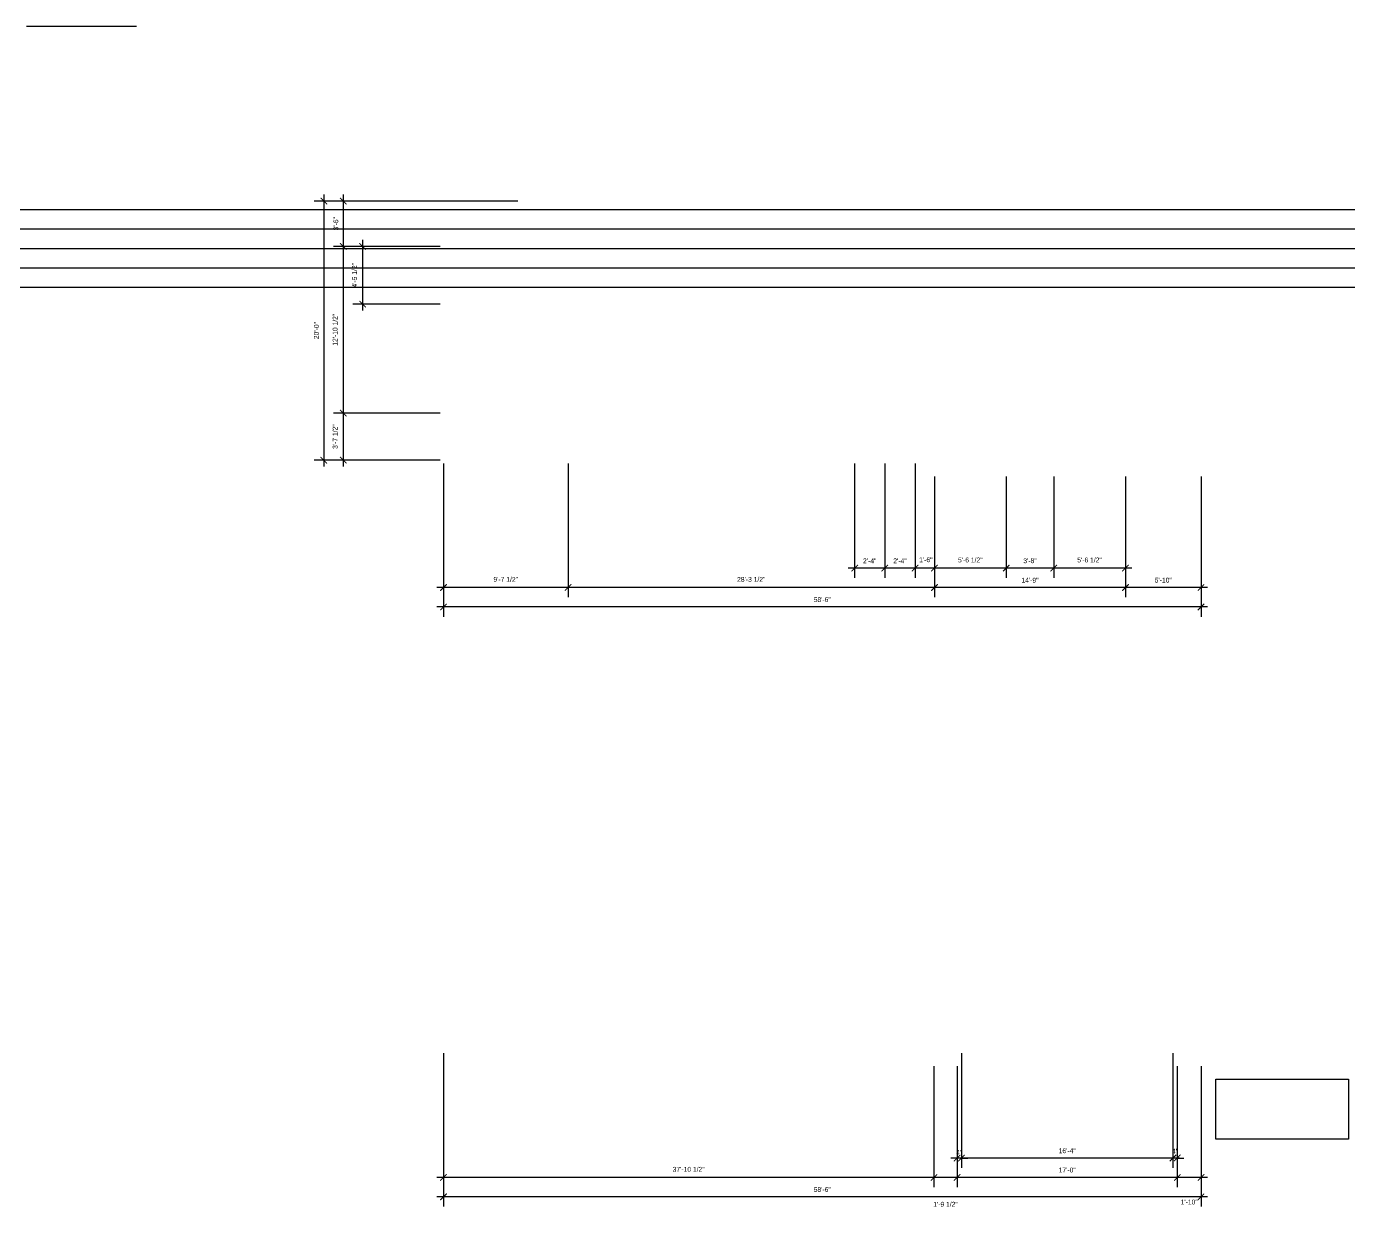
# Model space of a CAD drawing. Extents: x -3307 to 0, y -1500 to 1334.
# Drawn here: x -1322 to -97, y 236 to 1334 of the extents above; entities that cross this region are included whole.
import ezdxf

# ---------------------------------------------------------------- set-up
doc = ezdxf.new("R2010")
doc.units = 0
doc.header["$LTSCALE"] = 48
doc.header["$MEASUREMENT"] = 0
doc.header["$PDMODE"] = 3
doc.header["$PDSIZE"] = -2
doc.layers.get('0').update_dxf_attribs({"linetype": 'CONTINUOUS'})
doc.layers.get('DEFPOINTS').update_dxf_attribs({"linetype": 'CONTINUOUS'})
doc.layers.add('A-DIMS', color=3, linetype='CONTINUOUS')
doc.layers.add('A-TEXT', color=3, linetype='CONTINUOUS')
doc.styles.get("Standard").update_dxf_attribs({"font": 'ERASMD.TTF', "height": 4.5})
doc.dimstyles.new('ARCHITECTURE', dxfattribs={"dimscale": 48, "dimtxt": 0.18, "dimasz": 0.125, "dimexe": 0.1875, "dimexo": 0.0625, "dimgap": 0.09375, "dimtad": 1, "dimdec": 4, "dimzin": 3, "dimdsep": 46, "dimlunit": 4, "dimtxsty": 'Standard', "dimblk1": 'ARCHTICK', "dimblk2": 'ARCHTICK', "dimsah": 1, "dimcen": 0.09375, "dimdle": 0.125, "dimclrd": 1, "dimclre": 1, "dimclrt": 3, "dimadec": 0, "dimazin": 0, "dimtfac": 1, "dimtdec": 4, "dimtofl": 0, "dimtmove": 2, "dimatfit": 3, "dimldrblk": 'ARCHTICK', "dimfxl": 1, "dimfrac": 2, "dimtolj": 1, "dimtzin": 0, "dimarcsym": 0})

# ---------------------------------------------------------------- blocks, each defined once
blk = doc.blocks.new('_ARCHTICK')
at = {"color": 0, "linetype": 'ByBlock', "const_width": 0.15}
blk.add_lwpolyline([(-0.5, -0.5), (0.5, 0.5)], dxfattribs=at)
blk = doc.blocks.new('*D137')
at = {"layer": 'A-DIMS', "color": 1, "lineweight": -2, "transparency": 16777216}
for p, q in [((-935.3, 382.6), (-935.3, 240.6)), ((-233.3, 370.6), (-233.3, 240.6)), ((-227.3, 249.6), (-941.3, 249.6))]:
    blk.add_line(p, q, dxfattribs=at)
at = {"layer": 'DEFPOINTS', "color": 0, "transparency": 16777216}
for p in [(-935.3, 385.6), (-233.3, 373.6), (-935.3, 249.6)]:
    blk.add_point(p, dxfattribs=at)
at = {"layer": 'A-DIMS', "color": 1, "lineweight": -2, "transparency": 16777216, "xscale": 6, "yscale": 6, "zscale": 6, "rotation": 180}
blk.add_blockref('_ARCHTICK', (-935.3, 249.6), dxfattribs=at)
at = {"layer": 'A-DIMS', "color": 1, "lineweight": -2, "transparency": 16777216, "xscale": 6, "yscale": 6, "zscale": 6}
blk.add_blockref('_ARCHTICK', (-233.3, 249.6), dxfattribs=at)
at = {"layer": 'A-DIMS', "color": 3, "transparency": 16777216, "insert": (-584.3, 256.4), "char_height": 4.5, "attachment_point": 5}
blk.add_mtext('\\A1;58\'-6"', dxfattribs=at)
blk = doc.blocks.new('*D138')
at = {"layer": 'A-DIMS', "color": 1, "lineweight": -2, "transparency": 16777216}
for p, q in [((-255.3, 370.6), (-255.3, 258.6)), ((-233.3, 370.6), (-233.3, 258.6)), ((-227.3, 267.6), (-261.3, 267.6))]:
    blk.add_line(p, q, dxfattribs=at)
at = {"layer": 'DEFPOINTS', "color": 0, "transparency": 16777216}
for p in [(-255.3, 373.6), (-233.3, 373.6), (-255.3, 267.6)]:
    blk.add_point(p, dxfattribs=at)
at = {"layer": 'A-DIMS', "color": 1, "lineweight": -2, "transparency": 16777216, "xscale": 6, "yscale": 6, "zscale": 6, "rotation": 180}
blk.add_blockref('_ARCHTICK', (-255.3, 267.6), dxfattribs=at)
at = {"layer": 'A-DIMS', "color": 1, "lineweight": -2, "transparency": 16777216, "xscale": 6, "yscale": 6, "zscale": 6}
blk.add_blockref('_ARCHTICK', (-233.3, 267.6), dxfattribs=at)
at = {"layer": 'A-DIMS', "color": 3, "transparency": 16777216, "insert": (-244.3, 244.8), "char_height": 4.5, "attachment_point": 5}
blk.add_mtext('\\A1;1\'-10"', dxfattribs=at)
blk = doc.blocks.new('*D139')
at = {"layer": 'A-DIMS', "color": 1, "lineweight": -2, "transparency": 16777216}
for p, q in [((-459.3, 370.6), (-459.3, 258.6)), ((-255.3, 370.6), (-255.3, 258.6)), ((-249.3, 267.6), (-465.3, 267.6))]:
    blk.add_line(p, q, dxfattribs=at)
at = {"layer": 'DEFPOINTS', "color": 0, "transparency": 16777216}
for p in [(-459.3, 373.6), (-255.3, 373.6), (-459.3, 267.6)]:
    blk.add_point(p, dxfattribs=at)
at = {"layer": 'A-DIMS', "color": 1, "lineweight": -2, "transparency": 16777216, "xscale": 6, "yscale": 6, "zscale": 6, "rotation": 180}
blk.add_blockref('_ARCHTICK', (-459.3, 267.6), dxfattribs=at)
at = {"layer": 'A-DIMS', "color": 1, "lineweight": -2, "transparency": 16777216, "xscale": 6, "yscale": 6, "zscale": 6}
blk.add_blockref('_ARCHTICK', (-255.3, 267.6), dxfattribs=at)
at = {"layer": 'A-DIMS', "color": 3, "transparency": 16777216, "insert": (-357.3, 274.4), "char_height": 4.5, "attachment_point": 5}
blk.add_mtext('\\A1;17\'-0"', dxfattribs=at)
blk = doc.blocks.new('*D140')
at = {"layer": 'A-DIMS', "color": 1, "lineweight": -2, "transparency": 16777216}
for p, q in [((-480.8, 370.6), (-480.8, 258.6)), ((-459.3, 370.6), (-459.3, 258.6)), ((-453.3, 267.6), (-486.8, 267.6))]:
    blk.add_line(p, q, dxfattribs=at)
at = {"layer": 'DEFPOINTS', "color": 0, "transparency": 16777216}
for p in [(-480.8, 373.6), (-459.3, 373.6), (-480.8, 267.6)]:
    blk.add_point(p, dxfattribs=at)
at = {"layer": 'A-DIMS', "color": 1, "lineweight": -2, "transparency": 16777216, "xscale": 6, "yscale": 6, "zscale": 6, "rotation": 180}
blk.add_blockref('_ARCHTICK', (-480.8, 267.6), dxfattribs=at)
at = {"layer": 'A-DIMS', "color": 1, "lineweight": -2, "transparency": 16777216, "xscale": 6, "yscale": 6, "zscale": 6}
blk.add_blockref('_ARCHTICK', (-459.3, 267.6), dxfattribs=at)
at = {"layer": 'A-DIMS', "color": 3, "transparency": 16777216, "insert": (-470.1, 242.7), "char_height": 4.5, "attachment_point": 5}
blk.add_mtext('\\A1;1\'-9 1/2"', dxfattribs=at)
blk = doc.blocks.new('*D141')
at = {"layer": 'A-DIMS', "color": 1, "lineweight": -2, "transparency": 16777216}
for p, q in [((-935.3, 382.6), (-935.3, 258.6)), ((-480.8, 370.6), (-480.8, 258.6)), ((-474.8, 267.6), (-941.3, 267.6))]:
    blk.add_line(p, q, dxfattribs=at)
at = {"layer": 'DEFPOINTS', "color": 0, "transparency": 16777216}
for p in [(-935.3, 385.6), (-480.8, 373.6), (-935.3, 267.6)]:
    blk.add_point(p, dxfattribs=at)
at = {"layer": 'A-DIMS', "color": 1, "lineweight": -2, "transparency": 16777216, "xscale": 6, "yscale": 6, "zscale": 6, "rotation": 180}
blk.add_blockref('_ARCHTICK', (-935.3, 267.6), dxfattribs=at)
at = {"layer": 'A-DIMS', "color": 1, "lineweight": -2, "transparency": 16777216, "xscale": 6, "yscale": 6, "zscale": 6}
blk.add_blockref('_ARCHTICK', (-480.8, 267.6), dxfattribs=at)
at = {"layer": 'A-DIMS', "color": 3, "transparency": 16777216, "insert": (-708.1, 275.1), "char_height": 4.5, "attachment_point": 5}
blk.add_mtext('\\A1;37\'-10 1/2"', dxfattribs=at)
blk = doc.blocks.new('*D142')
at = {"layer": 'A-DIMS', "color": 1, "lineweight": -2, "transparency": 16777216}
for p, q in [((-259.3, 382.6), (-259.3, 276.6)), ((-255.3, 370.6), (-255.3, 276.6)), ((-259.3, 285.6), (-265.3, 285.6)), ((-255.3, 285.6), (-249.3, 285.6))]:
    blk.add_line(p, q, dxfattribs=at)
at = {"layer": 'DEFPOINTS', "color": 0, "transparency": 16777216}
for p in [(-259.3, 385.6), (-255.3, 373.6), (-259.3, 285.6)]:
    blk.add_point(p, dxfattribs=at)
at = {"layer": 'A-DIMS', "color": 1, "lineweight": -2, "transparency": 16777216, "xscale": 6, "yscale": 6, "zscale": 6}
blk.add_blockref('_ARCHTICK', (-259.3, 285.6), dxfattribs=at)
at = {"layer": 'A-DIMS', "color": 1, "lineweight": -2, "transparency": 16777216, "xscale": 6, "yscale": 6, "zscale": 6, "rotation": 180}
blk.add_blockref('_ARCHTICK', (-255.3, 285.6), dxfattribs=at)
at = {"layer": 'A-DIMS', "color": 3, "transparency": 16777216, "insert": (-257.3, 292), "char_height": 4.5, "attachment_point": 5}
blk.add_mtext('\\A1;4"', dxfattribs=at)
blk = doc.blocks.new('*D143')
at = {"layer": 'A-DIMS', "color": 1, "lineweight": -2, "transparency": 16777216}
for p, q in [((-455.3, 382.6), (-455.3, 276.6)), ((-259.3, 382.6), (-259.3, 276.6)), ((-253.3, 285.6), (-461.3, 285.6))]:
    blk.add_line(p, q, dxfattribs=at)
at = {"layer": 'DEFPOINTS', "color": 0, "transparency": 16777216}
for p in [(-455.3, 385.6), (-259.3, 385.6), (-455.3, 285.6)]:
    blk.add_point(p, dxfattribs=at)
at = {"layer": 'A-DIMS', "color": 1, "lineweight": -2, "transparency": 16777216, "xscale": 6, "yscale": 6, "zscale": 6, "rotation": 180}
blk.add_blockref('_ARCHTICK', (-455.3, 285.6), dxfattribs=at)
at = {"layer": 'A-DIMS', "color": 1, "lineweight": -2, "transparency": 16777216, "xscale": 6, "yscale": 6, "zscale": 6}
blk.add_blockref('_ARCHTICK', (-259.3, 285.6), dxfattribs=at)
at = {"layer": 'A-DIMS', "color": 3, "transparency": 16777216, "insert": (-357.3, 292.3), "char_height": 4.5, "attachment_point": 5}
blk.add_mtext('\\A1;16\'-4"', dxfattribs=at)
blk = doc.blocks.new('*D144')
at = {"layer": 'A-DIMS', "color": 1, "lineweight": -2, "transparency": 16777216}
for p, q in [((-455.3, 382.6), (-455.3, 276.6)), ((-459.3, 370.6), (-459.3, 276.6)), ((-459.3, 285.6), (-465.3, 285.6)), ((-455.3, 285.6), (-449.3, 285.6))]:
    blk.add_line(p, q, dxfattribs=at)
at = {"layer": 'DEFPOINTS', "color": 0, "transparency": 16777216}
for p in [(-455.3, 385.6), (-459.3, 373.6), (-459.3, 285.6)]:
    blk.add_point(p, dxfattribs=at)
at = {"layer": 'A-DIMS', "color": 1, "lineweight": -2, "transparency": 16777216, "xscale": 6, "yscale": 6, "zscale": 6}
blk.add_blockref('_ARCHTICK', (-459.3, 285.6), dxfattribs=at)
at = {"layer": 'A-DIMS', "color": 1, "lineweight": -2, "transparency": 16777216, "xscale": 6, "yscale": 6, "zscale": 6, "rotation": 180}
blk.add_blockref('_ARCHTICK', (-455.3, 285.6), dxfattribs=at)
at = {"layer": 'A-DIMS', "color": 3, "transparency": 16777216, "insert": (-457.3, 290.7), "char_height": 4.5, "attachment_point": 5}
blk.add_mtext('\\A1;4"', dxfattribs=at)
blk = doc.blocks.new('*D147')
at = {"layer": 'A-DIMS', "color": 1, "lineweight": -2, "transparency": 16777216}
for p, q in [((-935.3, 929.1), (-935.3, 787.1)), ((-233.3, 917.1), (-233.3, 787.1)), ((-227.3, 796.1), (-941.3, 796.1))]:
    blk.add_line(p, q, dxfattribs=at)
at = {"layer": 'DEFPOINTS', "color": 0, "transparency": 16777216}
for p in [(-935.3, 932.1), (-233.3, 920.1), (-935.3, 796.1)]:
    blk.add_point(p, dxfattribs=at)
at = {"layer": 'A-DIMS', "color": 1, "lineweight": -2, "transparency": 16777216, "xscale": 6, "yscale": 6, "zscale": 6, "rotation": 180}
blk.add_blockref('_ARCHTICK', (-935.3, 796.1), dxfattribs=at)
at = {"layer": 'A-DIMS', "color": 1, "lineweight": -2, "transparency": 16777216, "xscale": 6, "yscale": 6, "zscale": 6}
blk.add_blockref('_ARCHTICK', (-233.3, 796.1), dxfattribs=at)
at = {"layer": 'A-DIMS', "color": 3, "transparency": 16777216, "insert": (-584.3, 802.9), "char_height": 4.5, "attachment_point": 5}
blk.add_mtext('\\A1;58\'-6"', dxfattribs=at)
blk = doc.blocks.new('*D148')
at = {"layer": 'A-DIMS', "color": 1, "lineweight": -2, "transparency": 16777216}
for p, q in [((-303.3, 917.1), (-303.3, 805.1)), ((-233.3, 917.1), (-233.3, 805.1)), ((-227.3, 814.1), (-309.3, 814.1))]:
    blk.add_line(p, q, dxfattribs=at)
at = {"layer": 'DEFPOINTS', "color": 0, "transparency": 16777216}
for p in [(-303.3, 920.1), (-233.3, 920.1), (-303.3, 814.1)]:
    blk.add_point(p, dxfattribs=at)
at = {"layer": 'A-DIMS', "color": 1, "lineweight": -2, "transparency": 16777216, "xscale": 6, "yscale": 6, "zscale": 6, "rotation": 180}
blk.add_blockref('_ARCHTICK', (-303.3, 814.1), dxfattribs=at)
at = {"layer": 'A-DIMS', "color": 1, "lineweight": -2, "transparency": 16777216, "xscale": 6, "yscale": 6, "zscale": 6}
blk.add_blockref('_ARCHTICK', (-233.3, 814.1), dxfattribs=at)
at = {"layer": 'A-DIMS', "color": 3, "transparency": 16777216, "insert": (-268.3, 820.9), "char_height": 4.5, "attachment_point": 5}
blk.add_mtext('\\A1;5\'-10"', dxfattribs=at)
blk = doc.blocks.new('*D149')
at = {"layer": 'A-DIMS', "color": 1, "lineweight": -2, "transparency": 16777216}
for p, q in [((-480.3, 917.1), (-480.3, 805.1)), ((-303.3, 917.1), (-303.3, 805.1)), ((-297.3, 814.1), (-486.3, 814.1))]:
    blk.add_line(p, q, dxfattribs=at)
at = {"layer": 'DEFPOINTS', "color": 0, "transparency": 16777216}
for p in [(-480.3, 920.1), (-303.3, 920.1), (-480.3, 814.1)]:
    blk.add_point(p, dxfattribs=at)
at = {"layer": 'A-DIMS', "color": 1, "lineweight": -2, "transparency": 16777216, "xscale": 6, "yscale": 6, "zscale": 6, "rotation": 180}
blk.add_blockref('_ARCHTICK', (-480.3, 814.1), dxfattribs=at)
at = {"layer": 'A-DIMS', "color": 1, "lineweight": -2, "transparency": 16777216, "xscale": 6, "yscale": 6, "zscale": 6}
blk.add_blockref('_ARCHTICK', (-303.3, 814.1), dxfattribs=at)
at = {"layer": 'A-DIMS', "color": 3, "transparency": 16777216, "insert": (-391.8, 820.8), "char_height": 4.5, "attachment_point": 5}
blk.add_mtext('\\A1;14\'-9"', dxfattribs=at)
blk = doc.blocks.new('*D150')
at = {"layer": 'A-DIMS', "color": 1, "lineweight": -2, "transparency": 16777216}
for p, q in [((-819.8, 929.1), (-819.8, 805.1)), ((-480.3, 917.1), (-480.3, 805.1)), ((-474.3, 814.1), (-825.8, 814.1))]:
    blk.add_line(p, q, dxfattribs=at)
at = {"layer": 'DEFPOINTS', "color": 0, "transparency": 16777216}
for p in [(-819.8, 932.1), (-480.3, 920.1), (-819.8, 814.1)]:
    blk.add_point(p, dxfattribs=at)
at = {"layer": 'A-DIMS', "color": 1, "lineweight": -2, "transparency": 16777216, "xscale": 6, "yscale": 6, "zscale": 6, "rotation": 180}
blk.add_blockref('_ARCHTICK', (-819.8, 814.1), dxfattribs=at)
at = {"layer": 'A-DIMS', "color": 1, "lineweight": -2, "transparency": 16777216, "xscale": 6, "yscale": 6, "zscale": 6}
blk.add_blockref('_ARCHTICK', (-480.3, 814.1), dxfattribs=at)
at = {"layer": 'A-DIMS', "color": 3, "transparency": 16777216, "insert": (-650.1, 821.6), "char_height": 4.5, "attachment_point": 5}
blk.add_mtext('\\A1;28\'-3 1/2"', dxfattribs=at)
blk = doc.blocks.new('*D151')
at = {"layer": 'A-DIMS', "color": 1, "lineweight": -2, "transparency": 16777216}
for p, q in [((-935.3, 929.1), (-935.3, 805.1)), ((-819.8, 929.1), (-819.8, 805.1)), ((-813.8, 814.1), (-941.3, 814.1))]:
    blk.add_line(p, q, dxfattribs=at)
at = {"layer": 'DEFPOINTS', "color": 0, "transparency": 16777216}
for p in [(-935.3, 932.1), (-819.8, 932.1), (-935.3, 814.1)]:
    blk.add_point(p, dxfattribs=at)
at = {"layer": 'A-DIMS', "color": 1, "lineweight": -2, "transparency": 16777216, "xscale": 6, "yscale": 6, "zscale": 6, "rotation": 180}
blk.add_blockref('_ARCHTICK', (-935.3, 814.1), dxfattribs=at)
at = {"layer": 'A-DIMS', "color": 1, "lineweight": -2, "transparency": 16777216, "xscale": 6, "yscale": 6, "zscale": 6}
blk.add_blockref('_ARCHTICK', (-819.8, 814.1), dxfattribs=at)
at = {"layer": 'A-DIMS', "color": 3, "transparency": 16777216, "insert": (-877.6, 821.6), "char_height": 4.5, "attachment_point": 5}
blk.add_mtext('\\A1;9\'-7 1/2"', dxfattribs=at)
blk = doc.blocks.new('*D152')
at = {"layer": 'A-DIMS', "color": 1, "lineweight": -2, "transparency": 16777216}
for p, q in [((-498.3, 929.1), (-498.3, 823.1)), ((-480.3, 917.1), (-480.3, 823.1)), ((-474.3, 832.1), (-504.3, 832.1))]:
    blk.add_line(p, q, dxfattribs=at)
at = {"layer": 'DEFPOINTS', "color": 0, "transparency": 16777216}
for p in [(-498.3, 932.1), (-480.3, 920.1), (-498.3, 832.1)]:
    blk.add_point(p, dxfattribs=at)
at = {"layer": 'A-DIMS', "color": 1, "lineweight": -2, "transparency": 16777216, "xscale": 6, "yscale": 6, "zscale": 6, "rotation": 180}
blk.add_blockref('_ARCHTICK', (-498.3, 832.1), dxfattribs=at)
at = {"layer": 'A-DIMS', "color": 1, "lineweight": -2, "transparency": 16777216, "xscale": 6, "yscale": 6, "zscale": 6}
blk.add_blockref('_ARCHTICK', (-480.3, 832.1), dxfattribs=at)
at = {"layer": 'A-DIMS', "color": 3, "transparency": 16777216, "insert": (-488.3, 839.8), "char_height": 4.5, "attachment_point": 5}
blk.add_mtext('\\A1;1\'-6"', dxfattribs=at)
blk = doc.blocks.new('*D153')
at = {"layer": 'A-DIMS', "color": 1, "lineweight": -2, "transparency": 16777216}
for p, q in [((-526.3, 929.1), (-526.3, 823.1)), ((-498.3, 929.1), (-498.3, 823.1)), ((-492.3, 832.1), (-532.3, 832.1))]:
    blk.add_line(p, q, dxfattribs=at)
at = {"layer": 'DEFPOINTS', "color": 0, "transparency": 16777216}
for p in [(-526.3, 932.1), (-498.3, 932.1), (-526.3, 832.1)]:
    blk.add_point(p, dxfattribs=at)
at = {"layer": 'A-DIMS', "color": 1, "lineweight": -2, "transparency": 16777216, "xscale": 6, "yscale": 6, "zscale": 6, "rotation": 180}
blk.add_blockref('_ARCHTICK', (-526.3, 832.1), dxfattribs=at)
at = {"layer": 'A-DIMS', "color": 1, "lineweight": -2, "transparency": 16777216, "xscale": 6, "yscale": 6, "zscale": 6}
blk.add_blockref('_ARCHTICK', (-498.3, 832.1), dxfattribs=at)
at = {"layer": 'A-DIMS', "color": 3, "transparency": 16777216, "insert": (-512.3, 838.8), "char_height": 4.5, "attachment_point": 5}
blk.add_mtext('\\A1;2\'-4"', dxfattribs=at)
blk = doc.blocks.new('*D154')
at = {"layer": 'A-DIMS', "color": 1, "lineweight": -2, "transparency": 16777216}
for p, q in [((-554.3, 929.1), (-554.3, 823.1)), ((-526.3, 929.1), (-526.3, 823.1)), ((-520.3, 832.1), (-560.3, 832.1))]:
    blk.add_line(p, q, dxfattribs=at)
at = {"layer": 'DEFPOINTS', "color": 0, "transparency": 16777216}
for p in [(-554.3, 932.1), (-526.3, 932.1), (-554.3, 832.1)]:
    blk.add_point(p, dxfattribs=at)
at = {"layer": 'A-DIMS', "color": 1, "lineweight": -2, "transparency": 16777216, "xscale": 6, "yscale": 6, "zscale": 6, "rotation": 180}
blk.add_blockref('_ARCHTICK', (-554.3, 832.1), dxfattribs=at)
at = {"layer": 'A-DIMS', "color": 1, "lineweight": -2, "transparency": 16777216, "xscale": 6, "yscale": 6, "zscale": 6}
blk.add_blockref('_ARCHTICK', (-526.3, 832.1), dxfattribs=at)
at = {"layer": 'A-DIMS', "color": 3, "transparency": 16777216, "insert": (-540.3, 838.8), "char_height": 4.5, "attachment_point": 5}
blk.add_mtext('\\A1;2\'-4"', dxfattribs=at)
blk = doc.blocks.new('*D155')
at = {"layer": 'A-DIMS', "color": 1, "lineweight": -2, "transparency": 16777216}
for p, q in [((-369.8, 917.1), (-369.8, 823.1)), ((-303.3, 917.1), (-303.3, 823.1)), ((-297.3, 832.1), (-375.8, 832.1))]:
    blk.add_line(p, q, dxfattribs=at)
at = {"layer": 'DEFPOINTS', "color": 0, "transparency": 16777216}
for p in [(-369.8, 920.1), (-303.3, 920.1), (-369.8, 832.1)]:
    blk.add_point(p, dxfattribs=at)
at = {"layer": 'A-DIMS', "color": 1, "lineweight": -2, "transparency": 16777216, "xscale": 6, "yscale": 6, "zscale": 6, "rotation": 180}
blk.add_blockref('_ARCHTICK', (-369.8, 832.1), dxfattribs=at)
at = {"layer": 'A-DIMS', "color": 1, "lineweight": -2, "transparency": 16777216, "xscale": 6, "yscale": 6, "zscale": 6}
blk.add_blockref('_ARCHTICK', (-303.3, 832.1), dxfattribs=at)
at = {"layer": 'A-DIMS', "color": 3, "transparency": 16777216, "insert": (-336.6, 839.6), "char_height": 4.5, "attachment_point": 5}
blk.add_mtext('\\A1;5\'-6 1/2"', dxfattribs=at)
blk = doc.blocks.new('*D156')
at = {"layer": 'A-DIMS', "color": 1, "lineweight": -2, "transparency": 16777216}
for p, q in [((-413.8, 917.1), (-413.8, 823.1)), ((-369.8, 917.1), (-369.8, 823.1)), ((-363.8, 832.1), (-419.8, 832.1))]:
    blk.add_line(p, q, dxfattribs=at)
at = {"layer": 'DEFPOINTS', "color": 0, "transparency": 16777216}
for p in [(-413.8, 920.1), (-369.8, 920.1), (-413.8, 832.1)]:
    blk.add_point(p, dxfattribs=at)
at = {"layer": 'A-DIMS', "color": 1, "lineweight": -2, "transparency": 16777216, "xscale": 6, "yscale": 6, "zscale": 6, "rotation": 180}
blk.add_blockref('_ARCHTICK', (-413.8, 832.1), dxfattribs=at)
at = {"layer": 'A-DIMS', "color": 1, "lineweight": -2, "transparency": 16777216, "xscale": 6, "yscale": 6, "zscale": 6}
blk.add_blockref('_ARCHTICK', (-369.8, 832.1), dxfattribs=at)
at = {"layer": 'A-DIMS', "color": 3, "transparency": 16777216, "insert": (-391.8, 838.9), "char_height": 4.5, "attachment_point": 5}
blk.add_mtext('\\A1;3\'-8"', dxfattribs=at)
blk = doc.blocks.new('*D157')
at = {"layer": 'A-DIMS', "color": 1, "lineweight": -2, "transparency": 16777216}
for p, q in [((-480.3, 917.1), (-480.3, 823.1)), ((-413.8, 917.1), (-413.8, 823.1)), ((-407.8, 832.1), (-486.3, 832.1))]:
    blk.add_line(p, q, dxfattribs=at)
at = {"layer": 'DEFPOINTS', "color": 0, "transparency": 16777216}
for p in [(-480.3, 920.1), (-413.8, 920.1), (-480.3, 832.1)]:
    blk.add_point(p, dxfattribs=at)
at = {"layer": 'A-DIMS', "color": 1, "lineweight": -2, "transparency": 16777216, "xscale": 6, "yscale": 6, "zscale": 6, "rotation": 180}
blk.add_blockref('_ARCHTICK', (-480.3, 832.1), dxfattribs=at)
at = {"layer": 'A-DIMS', "color": 1, "lineweight": -2, "transparency": 16777216, "xscale": 6, "yscale": 6, "zscale": 6}
blk.add_blockref('_ARCHTICK', (-413.8, 832.1), dxfattribs=at)
at = {"layer": 'A-DIMS', "color": 3, "transparency": 16777216, "insert": (-447.1, 839.6), "char_height": 4.5, "attachment_point": 5}
blk.add_mtext('\\A1;5\'-6 1/2"', dxfattribs=at)
blk = doc.blocks.new('*D158')
at = {"layer": 'A-DIMS', "color": 1, "lineweight": -2, "transparency": 16777216}
for p, q in [((-1046.2, 1178.1), (-1046.2, 926.1)), ((-866.3, 1172.1), (-1055.2, 1172.1)), ((-938.3, 932.1), (-1055.2, 932.1))]:
    blk.add_line(p, q, dxfattribs=at)
at = {"layer": 'DEFPOINTS', "color": 0, "transparency": 16777216}
for p in [(-863.3, 1172.1), (-1046.2, 932.1), (-935.3, 932.1)]:
    blk.add_point(p, dxfattribs=at)
at = {"layer": 'A-DIMS', "color": 1, "lineweight": -2, "transparency": 16777216, "xscale": 6, "yscale": 6, "zscale": 6}
for p, rotation in [((-1046.2, 1172.1), 90), ((-1046.2, 932.1), 270)]:
    blk.add_blockref('_ARCHTICK', p, dxfattribs=dict(at, rotation=rotation))
at = {"layer": 'A-DIMS', "color": 3, "transparency": 16777216, "insert": (-1053, 1052.1), "char_height": 4.5, "attachment_point": 5, "rotation": 90}
blk.add_mtext('\\A1;20\'-0"', dxfattribs=at)
blk = doc.blocks.new('*D159')
at = {"layer": 'A-DIMS', "color": 1, "lineweight": -2, "transparency": 16777216}
for p, q in [((-1028.2, 1178.1), (-1028.2, 1124.1)), ((-866.3, 1172.1), (-1037.2, 1172.1)), ((-938.3, 1130.1), (-1037.2, 1130.1))]:
    blk.add_line(p, q, dxfattribs=at)
at = {"layer": 'DEFPOINTS', "color": 0, "transparency": 16777216}
for p in [(-863.3, 1172.1), (-1028.2, 1130.1), (-935.3, 1130.1)]:
    blk.add_point(p, dxfattribs=at)
at = {"layer": 'A-DIMS', "color": 1, "lineweight": -2, "transparency": 16777216, "xscale": 6, "yscale": 6, "zscale": 6}
for p, rotation in [((-1028.2, 1172.1), 90), ((-1028.2, 1130.1), 270)]:
    blk.add_blockref('_ARCHTICK', p, dxfattribs=dict(at, rotation=rotation))
at = {"layer": 'A-DIMS', "color": 3, "transparency": 16777216, "insert": (-1035, 1151.1), "char_height": 4.5, "attachment_point": 5, "rotation": 90}
blk.add_mtext('\\A1;3\'-6"', dxfattribs=at)
blk = doc.blocks.new('*D160')
at = {"layer": 'A-DIMS', "color": 1, "lineweight": -2, "transparency": 16777216}
for p, q in [((-938.3, 1130.1), (-1037.2, 1130.1)), ((-1028.2, 1136.1), (-1028.2, 969.6)), ((-938.3, 975.6), (-1037.2, 975.6))]:
    blk.add_line(p, q, dxfattribs=at)
at = {"layer": 'DEFPOINTS', "color": 0, "transparency": 16777216}
for p in [(-935.3, 1130.1), (-1028.2, 975.6), (-935.3, 975.6)]:
    blk.add_point(p, dxfattribs=at)
at = {"layer": 'A-DIMS', "color": 1, "lineweight": -2, "transparency": 16777216, "xscale": 6, "yscale": 6, "zscale": 6}
for p, rotation in [((-1028.2, 1130.1), 90), ((-1028.2, 975.6), 270)]:
    blk.add_blockref('_ARCHTICK', p, dxfattribs=dict(at, rotation=rotation))
at = {"layer": 'A-DIMS', "color": 3, "transparency": 16777216, "insert": (-1035.7, 1052.9), "char_height": 4.5, "attachment_point": 5, "rotation": 90}
blk.add_mtext('\\A1;12\'-10 1/2"', dxfattribs=at)
blk = doc.blocks.new('*D161')
at = {"layer": 'A-DIMS', "color": 1, "lineweight": -2, "transparency": 16777216}
for p, q in [((-1028.2, 981.6), (-1028.2, 926.1)), ((-938.3, 975.6), (-1037.2, 975.6)), ((-938.3, 932.1), (-1037.2, 932.1))]:
    blk.add_line(p, q, dxfattribs=at)
at = {"layer": 'DEFPOINTS', "color": 0, "transparency": 16777216}
for p in [(-935.3, 975.6), (-1028.2, 932.1), (-935.3, 932.1)]:
    blk.add_point(p, dxfattribs=at)
at = {"layer": 'A-DIMS', "color": 1, "lineweight": -2, "transparency": 16777216, "xscale": 6, "yscale": 6, "zscale": 6}
for p, rotation in [((-1028.2, 975.6), 90), ((-1028.2, 932.1), 270)]:
    blk.add_blockref('_ARCHTICK', p, dxfattribs=dict(at, rotation=rotation))
at = {"layer": 'A-DIMS', "color": 3, "transparency": 16777216, "insert": (-1035.7, 953.9), "char_height": 4.5, "attachment_point": 5, "rotation": 90}
blk.add_mtext('\\A1;3\'-7 1/2"', dxfattribs=at)
blk = doc.blocks.new('*D162')
at = {"layer": 'A-DIMS', "color": 1, "lineweight": -2, "transparency": 16777216}
for p, q in [((-938.3, 1130.1), (-1019.2, 1130.1)), ((-1010.2, 1136.1), (-1010.2, 1070.6)), ((-938.3, 1076.6), (-1019.2, 1076.6))]:
    blk.add_line(p, q, dxfattribs=at)
at = {"layer": 'DEFPOINTS', "color": 0, "transparency": 16777216}
for p in [(-935.3, 1130.1), (-1010.2, 1076.6), (-935.3, 1076.6)]:
    blk.add_point(p, dxfattribs=at)
at = {"layer": 'A-DIMS', "color": 1, "lineweight": -2, "transparency": 16777216, "xscale": 6, "yscale": 6, "zscale": 6}
for p, rotation in [((-1010.2, 1130.1), 90), ((-1010.2, 1076.6), 270)]:
    blk.add_blockref('_ARCHTICK', p, dxfattribs=dict(at, rotation=rotation))
at = {"layer": 'A-DIMS', "color": 3, "transparency": 16777216, "insert": (-1017.7, 1103.4), "char_height": 4.5, "attachment_point": 5, "rotation": 90}
blk.add_mtext('\\A1;4\'-5 1/2"', dxfattribs=at)

msp = doc.modelspace()

# ---------------------------------------------------------------- linework, layer by layer
at = {"layer": 'A-DIMS'}
msp.add_line((-1219.78461, 1333.8859), (-1321.74667, 1333.8859), dxfattribs=at)
for p in [(1127.09269, 1164.24333), (1127.09269, 1146.24333), (1127.09269, 1128.24333), (1127.09269, 1110.24333), (1127.09269, 1092.24333)]:
    msp.add_xline(p, (1, 0), dxfattribs=at)
at = {"layer": 'A-TEXT'}
msp.add_lwpolyline([(-219.59466, 358.62107), (-96.59466, 358.62107), (-96.59466, 303.12107), (-219.59466, 303.12107)], close=True, dxfattribs=at)

# ---------------------------------------------------------------- dimensions: what is measured, and where the dimension line sits
at = {"layer": 'A-DIMS'}
for base, p1, p2, picture, middle in [((-1046.1528, 932.1359), (-863.32618, 1172.1359), (-935.32618, 932.1359), '*D158', (-1052.97533, 1052.1359)), ((-1028.1528, 1130.1359), (-863.32618, 1172.1359), (-935.32618, 1130.1359), '*D159', (-1034.97533, 1151.1359)), ((-1028.1528, 975.6359), (-935.32618, 1130.1359), (-935.32618, 975.6359), '*D160', (-1035.68412, 1052.8859)), ((-1010.1528, 1076.6359), (-935.32618, 1130.1359), (-935.32618, 1076.6359), '*D162', (-1017.68412, 1103.3859)), ((-1028.1528, 932.1359), (-935.32618, 975.6359), (-935.32618, 932.1359), '*D161', (-1035.68412, 953.8859))]:
    dim = msp.add_linear_dim(base=base, p1=p1, p2=p2, angle=90, dimstyle='ARCHITECTURE', dxfattribs=at)
    dim.commit()
    dim.dimension.update_dxf_attribs({"geometry": picture, "text_midpoint": middle})
for base, p1, p2, picture, middle in [((-935.32618, 796.05151), (-233.32618, 920.1359), (-935.32618, 932.1359), '*D147', (-584.32618, 802.87404)), ((-935.32618, 814.05151), (-819.82618, 932.1359), (-935.32618, 932.1359), '*D151', (-877.57618, 821.58283)), ((-819.82618, 814.05151), (-480.32618, 920.1359), (-819.82618, 932.1359), '*D150', (-650.07618, 821.58283)), ((-554.31209, 832.05151), (-526.31209, 932.1359), (-554.31209, 932.1359), '*D154', (-540.31209, 838.83777)), ((-526.31209, 832.05151), (-498.31209, 932.1359), (-526.31209, 932.1359), '*D153', (-512.31209, 838.83777)), ((-480.32618, 814.05151), (-303.32618, 920.1359), (-480.32618, 920.1359), '*D149', (-391.82618, 820.83777)), ((-480.32618, 832.05151), (-413.82618, 920.1359), (-480.32618, 920.1359), '*D157', (-447.07618, 839.58283)), ((-413.82618, 832.05151), (-369.82618, 920.1359), (-413.82618, 920.1359), '*D156', (-391.82618, 838.87404)), ((-369.82618, 832.05151), (-303.32618, 920.1359), (-369.82618, 920.1359), '*D155', (-336.57618, 839.58283)), ((-303.32618, 814.05151), (-233.32618, 920.1359), (-303.32618, 920.1359), '*D148', (-268.32618, 820.87404)), ((-935.32618, 249.55151), (-233.32618, 373.6359), (-935.32618, 385.6359), '*D137', (-584.32618, 256.37404)), ((-935.32618, 267.55151), (-480.82618, 373.6359), (-935.32618, 385.6359), '*D141', (-708.07618, 275.08283)), ((-455.32618, 285.55151), (-259.32618, 385.6359), (-455.32618, 385.6359), '*D143', (-357.32618, 292.33777)), ((-480.82618, 267.55151), (-459.32618, 373.6359), (-480.82618, 373.6359), '*D140', (-470.07618, 242.70755)), ((-459.32618, 267.55151), (-255.32618, 373.6359), (-459.32618, 373.6359), '*D139', (-357.32618, 274.37404)), ((-255.32618, 267.55151), (-233.32618, 373.6359), (-255.32618, 373.6359), '*D138', (-244.32618, 244.83393))]:
    dim = msp.add_linear_dim(base=base, p1=p1, p2=p2, dimstyle='ARCHITECTURE', dxfattribs=at)
    dim.commit()
    dim.dimension.update_dxf_attribs({"geometry": picture, "text_midpoint": middle})
for base, p1, p2, picture, middle in [((-498.31209, 832.05151), (-480.32618, 920.1359), (-498.31209, 932.1359), '*D152', (-488.34548, 839.80505)), ((-459.32618, 285.55151), (-455.32618, 385.6359), (-459.32618, 373.6359), '*D144', (-457.32618, 290.67402)), ((-259.32618, 285.55151), (-255.32618, 373.6359), (-259.32618, 385.6359), '*D142', (-257.32618, 291.9683))]:
    dim = msp.add_linear_dim(base=base, p1=p1, p2=p2, dimstyle='ARCHITECTURE', dxfattribs=at)
    dim.commit()
    dim.dimension.update_dxf_attribs({"geometry": picture, "text_midpoint": middle, "dimtype": 160})

doc.saveas('drawing.dxf')
